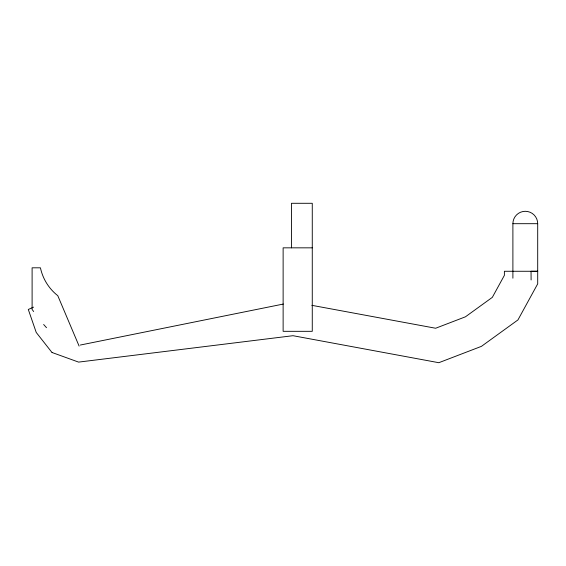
<?xml version="1.0" encoding="UTF-8"?>
<svg xmlns="http://www.w3.org/2000/svg" width="566" height="566" viewBox="0 0 566 566"><rect width="100%" height="100%" fill="white"/><g stroke="black" fill="none" stroke-linecap="round" stroke-linejoin="round"><path stroke-width="0.85" d="M512.895 278.196L512.895 223.69A12.402 12.402 0 0 1 525.298 211.295A12.402 12.402 0 0 1 537.7 223.69L537.7 283.856L517.947 319.924L481.44 346.35L438.813 362.707L292.99 335.702L78.589 362.106L52.093 352.519M33.564 307.133L28.3 309.468L36.231 332.454L52.058 352.583M80.322 345.041L283.318 304.055M512.895 271.27L537.7 271.27L531.184 271.27M512.895 223.69L537.7 223.69M312.269 247.837L283.127 247.837L283.127 331.322L312.269 331.322L312.269 203.293L291.455 203.293L291.455 247.837M512.718 271.27L504.391 271.27L504.391 275.331L492.335 297.348L465.436 316.811L435.643 328.245L311.859 305.329M43.646 324.495L46.511 327.7M33.649 311.526L32.106 309.439L32.106 267.81L40.434 267.81A48.103 48.103 0 0 0 57.789 295.693L79.113 346.095M531.042 271.319L531.106 279.979"/></g></svg>
